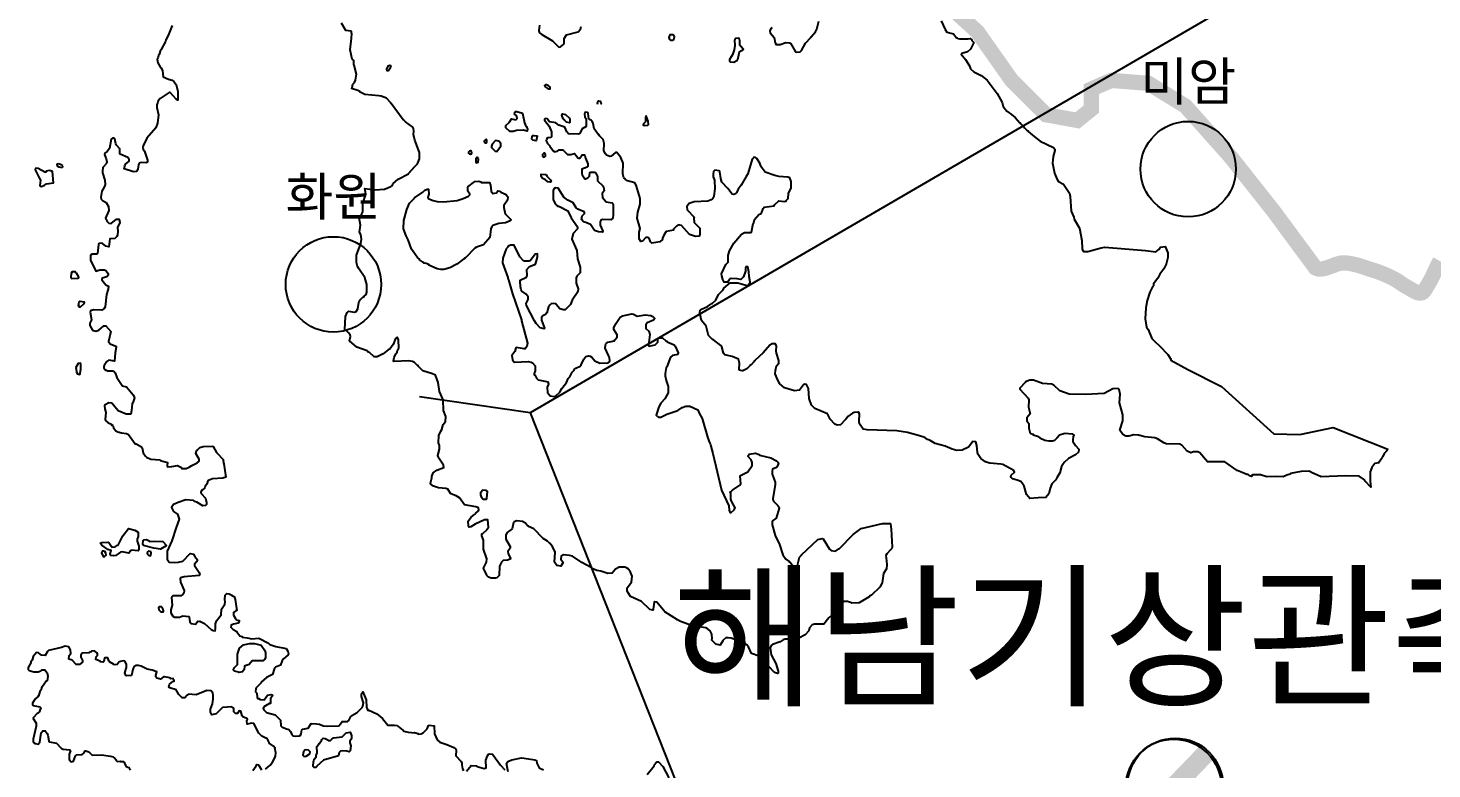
# Model space of a CAD drawing. Header units: millimetres. Extents: x -19392 to 580976, y -49129 to 736091.
# Drawn here: x 130112 to 166902, y 118143 to 137549 of the extents above; entities that cross this region are included whole.
import ezdxf
from ezdxf.enums import TextEntityAlignment as Align

# ---------------------------------------------------------------- set-up
doc = ezdxf.new("R2010")
doc.units = ezdxf.units.MM
for name, color, linetype in [('2121', 7, 'Continuous'), ('2122', 7, 'Continuous'), ('2411', 7, 'Continuous'), ('AWS', 4, 'Continuous'), ('AWS명', 2, 'Continuous'), ('Point', 1, 'Continuous'), ('관측소명', 3, 'Continuous'), ('기상청', 1, 'Continuous'), ('티센', 6, 'Continuous')]:
    doc.layers.add(name, color=color, linetype=linetype)
doc.styles.get("Standard").update_dxf_attribs({"font": ''})
doc.styles.get('Standard').set_extended_font_data('Gulim')

# ---------------------------------------------------------------- blocks, each defined once
blk = doc.blocks.new('관측소(기상청)')
at = {"layer": '기상청', "const_width": 500}
blk.add_lwpolyline([(821, 874), (-914, -926)], dxfattribs=at)
at = {"layer": '기상청'}
blk.add_circle((-46, -26), 1250, dxfattribs=at)

msp = doc.modelspace()

# ---------------------------------------------------------------- linework, layer by layer
at = {"layer": '2121', "color": 7}
for points in [[(133885, 137620), (133801, 137401), (133722, 137235), (133715, 137201), (133602, 136992), (133583, 136974), (133549, 136859), (133531, 136831), (133522, 136783), (133498, 136737), (133510, 136643), (133582, 136521), (133600, 136509), (133631, 136429), (133655, 136270), (133791, 136213), (133891, 136189), (133934, 136148), (133989, 136069), (134037, 135887), (134035, 135659), (133991, 135690), (133837, 135858), (133806, 135859), (133573, 135705), (133573, 135705), (133522, 135643), (133510, 135612), (133490, 135541), (133488, 135469), (133530, 135275), (133508, 135056), (133457, 134938), (133228, 134666), (133132, 134468), (133119, 134418), (133135, 134343), (133159, 134324), (133239, 134085), (133244, 134035), (133205, 134016), (133076, 134031), (133044, 134019), (133006, 133970), (132986, 133850), (132951, 133793), (132879, 133781), (132630, 133861), (132644, 133937), (132669, 133986), (132764, 134067), (132765, 134110), (132722, 134160), (132529, 134244), (132517, 134263), (132518, 134388), (132426, 134486), (132426, 134486), (132408, 134521), (132385, 134652), (132366, 134665), (132322, 134666), (132290, 134635), (132250, 134391), (132182, 134315), (132123, 134272), (132116, 134234), (132160, 134124), (132177, 134042), (132164, 133999), (132075, 133900), (132061, 133803), (132066, 133756), (132126, 133568), (132131, 133456), (132112, 133398), (132048, 133275), (132023, 133121), (132026, 133064), (132063, 133031), (132162, 132981), (132224, 132874), (132232, 132774), (132145, 132572), (132181, 132481), (132232, 132442), (132291, 132427), (132432, 132543), (132501, 132545), (132501, 132545), (132513, 132457), (132454, 132327), (132466, 132233), (132454, 132131), (132440, 132093), (132388, 132034), (132251, 132030), (132229, 131821), (132154, 131837), (132050, 131914), (131974, 131908), (131955, 131877), (131933, 131643), (131914, 131625), (131790, 131626), (131751, 131599), (131750, 131467), (131762, 131430), (131821, 131331), (131890, 131184), (131990, 131215), (132115, 131213), (132147, 131199), (132214, 131118), (132213, 131074), (132175, 131037), (132050, 131001), (132049, 130951), (132154, 130825), (132222, 130787), (132211, 130714), (132211, 130714), (132163, 130569), (132128, 130251), (132103, 130201), (132045, 130158), (131833, 130173), (131745, 130143), (131738, 130106), (131773, 129905), (131734, 129818), (131734, 129762), (131801, 129637), (131888, 129610), (131970, 129634), (132099, 129753), (132153, 129751), (132282, 129605), (132216, 129340), (132265, 129274), (132408, 129213), (132420, 129191), (132392, 129044), (132378, 128822), (132229, 128846), (132172, 128813), (132107, 128711), (132095, 128670), (132101, 128648), (132143, 128592), (132157, 128592), (132182, 128570), (132337, 128568), (132337, 128568), (132368, 128555), (132391, 128520), (132435, 128400), (132582, 128189), (132582, 128176), (132688, 128150), (132864, 127944), (132897, 127863), (132858, 127736), (132838, 127705), (132826, 127535), (132807, 127439), (132679, 127432), (132472, 127522), (132308, 127724), (132227, 127731), (132132, 127683), (132119, 127658), (132125, 127577), (132148, 127476), (132133, 127295), (132139, 127270), (132207, 127206), (132300, 127171), (132294, 127162), (132300, 127152), (132331, 127152), (132349, 127080), (132410, 126998), (132465, 126972), (132556, 126947), (132556, 126947), (132691, 126925), (132740, 126900), (132918, 126663), (132944, 126660), (133086, 126577), (133102, 126550), (133128, 126420), (133190, 126332), (133214, 126313), (133326, 126256), (133575, 126237), (133584, 126234), (133584, 126222), (133762, 126174), (133755, 126081), (133773, 126059), (133881, 126066), (134030, 126093), (134129, 126036), (134123, 126026), (134129, 126017), (134147, 126013), (134254, 126012), (134336, 126047), (134403, 126094), (134543, 126158), (134593, 126207), (134594, 126258), (134508, 126409), (134530, 126485), (134544, 126486), (134544, 126486), (134551, 126505), (134610, 126563), (134699, 126593), (134942, 126598), (134965, 126589), (135046, 126430), (135231, 126237), (135225, 126218), (135232, 126162), (135244, 126131), (135295, 125785), (135212, 125757), (134944, 125741), (134856, 125711), (134824, 125686), (134793, 125605), (134754, 125552), (134741, 125506), (134674, 125441), (134656, 125435), (134639, 125394), (134652, 125360), (134763, 125237), (134792, 125118), (134791, 125068), (134766, 125043), (134691, 125038), (134534, 125127), (134474, 125150), (134451, 125176), (134246, 125193), (134042, 125122), (133921, 125072), (133872, 124989), (133921, 124890), (134031, 124819), (134075, 124687), (133993, 124466), (133883, 124114), (133761, 123850), (133761, 123640), (133811, 123558), (133943, 123547), (134052, 123556), (134172, 123582), (134356, 123786), (134447, 123770), (134481, 123706), (134549, 123622), (134528, 123571), (134477, 123510), (134477, 123472), (134600, 123290), (134611, 123227), (134599, 123211), (134205, 123175), (134110, 123146), (134098, 123133), (134109, 123034), (134200, 122814), (134193, 122751), (134167, 122711), (134117, 122677), (133905, 122673), (133879, 122649), (133873, 122631), (133889, 122430), (133850, 122312), (133849, 122231), (133904, 122146), (133949, 122117), (134078, 122115), (134166, 122151), (134322, 122134), (134322, 122134), (134334, 122118), (134352, 121993), (134382, 121949), (134501, 121938), (134558, 122010), (134615, 122009), (134612, 122015), (134732, 121951), (134911, 121792), (134961, 121770), (135011, 121763), (135026, 121825), (135026, 121947), (135052, 122021), (135172, 122176), (135181, 122332), (135270, 122456), (135280, 122520), (135270, 122584), (135273, 122697), (135317, 122734), (135380, 122727), (135467, 122685), (135460, 122676), (135510, 122662), (135536, 122581), (135587, 122296), (135559, 122288), (135498, 122240), (135497, 122172), (135546, 122083), (135546, 122083), (135577, 122052), (135646, 122033), (135645, 122007), (135620, 121958), (135494, 121938), (135438, 121905), (135425, 121854), (135486, 121791), (135582, 121747), (135583, 121733), (135659, 121626), (135719, 121610), (135719, 121598), (135857, 121581), (135977, 121554), (136158, 121570), (136415, 121434), (136449, 121406), (136605, 121352), (136874, 121295), (136917, 121227), (136934, 121160), (136923, 121123), (136805, 121031), (136773, 120983), (136724, 120863), (136598, 120809), (136573, 120783), (136515, 120615), (136358, 120537), (136218, 120419), (136218, 120419), (136218, 120394), (136091, 120271), (136078, 120246), (136072, 120165), (136103, 120128), (136120, 120014), (136144, 119983), (136157, 119989), (136188, 119973), (136188, 119961), (136300, 119953), (136383, 120074), (136483, 120095), (136508, 120088), (136514, 120078), (136507, 120041), (136463, 119985), (136467, 119860), (136436, 119854), (136330, 119799), (136291, 119769), (136272, 119725), (136288, 119691), (136358, 119621), (136589, 119559), (136724, 119420), (136735, 119269), (136766, 119247), (136860, 119200), (136943, 119172), (136990, 119126), (136990, 119126), (137019, 119065), (137060, 119010), (137129, 119001), (137218, 119007), (137244, 119019), (137265, 119064), (137290, 119169), (137302, 119181), (137453, 119210), (137535, 119331), (137672, 119327), (137745, 119314), (137780, 119295), (137853, 119276), (137966, 119266), (138253, 119275), (138303, 119321), (138342, 119386), (138485, 119388), (138517, 119409), (138569, 119520), (138594, 119545), (138738, 119619), (138871, 119754), (138889, 119786), (138905, 119872), (138850, 120036), (138854, 120111), (138883, 120160), (138968, 119953), (138978, 119759), (138978, 119759), (139015, 119677), (139041, 119684), (139251, 119587), (139404, 119468), (139540, 119290), (139715, 119289), (139786, 119277), (139804, 119265), (139933, 119160), (139946, 119160), (139963, 119128), (140073, 119103), (140244, 119090), (140237, 119100), (140331, 119067), (140337, 119054), (140412, 119059), (140475, 119096), (140570, 119195), (140602, 119282), (140627, 119291), (140758, 119274), (140762, 119061), (140829, 118904), (140903, 118847), (141083, 118786), (141271, 118704), (141313, 118670), (141332, 118635), (141323, 118486), (141458, 118338), (141458, 118338), (141480, 118298), (141480, 118250), (141500, 118146), (141521, 118104)], [(154043, 137738), (154146, 137508), (154189, 137442), (154363, 137400), (154444, 137298), (154462, 137295), (154475, 137279), (154524, 137269), (154749, 137266), (154800, 137278), (154800, 137278), (154849, 137240), (154849, 137227), (154898, 137174), (154808, 137000), (154732, 136926), (154582, 136884), (154569, 136866), (154676, 136725), (154780, 136563), (154814, 136482), (154894, 136399), (155087, 136303), (155248, 136182), (155505, 135837), (155640, 135596), (155663, 135495), (155761, 135369), (155886, 135285), (155978, 135204), (156102, 135065), (156114, 135065), (156126, 135038), (156199, 134961), (156211, 134961), (156225, 134932), (156298, 134863), (156317, 134857), (156322, 134838), (156475, 134713), (156639, 134589), (156987, 134425), (156987, 134425), (157024, 134378), (157024, 134341), (156978, 134185), (156963, 134014), (157009, 133747), (157072, 133596), (157113, 133534), (157249, 133457), (157408, 133224), (157426, 133136), (157446, 132754), (157517, 132598), (157531, 132541), (157666, 132305), (157730, 131982), (157738, 131763), (157755, 131712), (157767, 131712), (157770, 131694), (157889, 131699), (158234, 131793), (158328, 131809), (159395, 131724), (159670, 131689), (159751, 131756), (159764, 131756), (159785, 131811), (159908, 131824), (159981, 131662), (159980, 131541), (159934, 131367), (159934, 131367), (159877, 131246), (159776, 131100), (159723, 130994), (159609, 130846), (159602, 130796), (159578, 130772), (159508, 130633), (159440, 130411), (159401, 130224), (159385, 129930), (159425, 129711), (159462, 129654), (159559, 129422), (159647, 129328), (159764, 129229), (159978, 128998), (160058, 128878), (160064, 128850), (160505, 128604), (161385, 128164), (162760, 126918), (163438, 126899), (164318, 127083), (165749, 126520), (165714, 126470), (165650, 126406), (165616, 126324), (165599, 126307), (165592, 126276), (165529, 126199), (165494, 126174), (165494, 126174), (165507, 126159), (165409, 126141), (165327, 126036), (165288, 125922), (165281, 125677), (165300, 125526), (165153, 125679), (165135, 125714), (164992, 125809), (164638, 125817), (163999, 125791), (163744, 125904), (163688, 125939), (163477, 125937), (163193, 125879), (163186, 125864), (163103, 125841), (163005, 125791), (162799, 125806), (162580, 125796), (162412, 125849), (162200, 125848), (162172, 125804), (162126, 125821), (162088, 125853), (162056, 125853), (161933, 125911), (161795, 125956), (161473, 126186), (161073, 126185), (161023, 126191), (161023, 126191), (160820, 126425), (160771, 126451), (160751, 126451), (160656, 126448), (160584, 126425), (160490, 126467), (160354, 126619), (160292, 126651), (159942, 126658), (159874, 126683), (159707, 126790), (159644, 126815), (159376, 126844), (159213, 126890), (159089, 126891), (158958, 126856), (158882, 126857), (158802, 126901), (158722, 127021), (158800, 127258), (158802, 127420), (158719, 127733), (158728, 127964), (158706, 128085), (158679, 128109), (158542, 128101), (158310, 127976), (157822, 127951), (157397, 127963), (157149, 128047), (157000, 128187), (157000, 128187), (156938, 128219), (156701, 128241), (156465, 128325), (156365, 128326), (156252, 128284), (156245, 128265), (156105, 128114), (156105, 128095), (156321, 127855), (156339, 127808), (156331, 127621), (156372, 127445), (156290, 127340), (156289, 127259), (156337, 127189), (156343, 127067), (156366, 126964), (156390, 126933), (156448, 126908), (156450, 126895), (156570, 126860), (156631, 126812), (156756, 126756), (156861, 126734), (156962, 126738), (157019, 126759), (157078, 126812), (157078, 126825), (157140, 126891), (157259, 126933), (157293, 126939), (157293, 126939), (157471, 126924), (157527, 126880), (157501, 126843), (157488, 126760), (157493, 126718), (157563, 126615), (157647, 126516), (157640, 126442), (157564, 126367), (157375, 126276), (157268, 126170), (157192, 126066), (157152, 125898), (157076, 125766), (157049, 125720), (156941, 125607), (156899, 125495), (156864, 125345), (156787, 125250), (156580, 125245), (156368, 125227), (156276, 125328), (156216, 125548), (156167, 125626), (156130, 125668), (156030, 125708), (155907, 125739), (155875, 125777), (155863, 125799), (155877, 125840), (155959, 125920), (155959, 125920), (155947, 125960), (155655, 126117), (155605, 126130), (155320, 126156), (155218, 126176), (155218, 126188), (155199, 126188), (155082, 126274), (155015, 126375), (154997, 126432), (154977, 126616), (154950, 126711), (154869, 126721), (154755, 126569), (154592, 126493), (154454, 126488), (154329, 126515), (154143, 126599), (153881, 126668), (153753, 126742), (153733, 126757), (153687, 126773), (153609, 126824), (153471, 126871), (153161, 126955), (152880, 126996), (152099, 127028), (151999, 127045), (151901, 127183), (151895, 127240), (151904, 127448), (151904, 127448), (151874, 127484), (151855, 127491), (151761, 127482), (151717, 127461), (151597, 127375), (151558, 127322), (151540, 127316), (151533, 127297), (151401, 127159), (151320, 127148), (151258, 127173), (151134, 127303), (151061, 127448), (150730, 127585), (150639, 127671), (150585, 127850), (150563, 128107), (150515, 128217), (150471, 128224), (150434, 128207), (150325, 128063), (150200, 128050), (149939, 128127), (149815, 128229), (149759, 128328), (149693, 128493), (149700, 128577), (149727, 128705), (149785, 128774), (149786, 128842), (149726, 129030), (149726, 129030), (149718, 129092), (149728, 129218), (149698, 129281), (149610, 129282), (149547, 129239), (149376, 129044), (149162, 128843), (149161, 128831), (149142, 128825), (149136, 128806), (149060, 128732), (149036, 128720), (149035, 128707), (148952, 128625), (148845, 128573), (148824, 128575), (148758, 128586), (148745, 128605), (148760, 128774), (148730, 128874), (148562, 128946), (148375, 128991), (148341, 129035), (148291, 129202), (148266, 129236), (148075, 129380), (148050, 129389), (147945, 129497), (147885, 129741), (147762, 129887), (147718, 130087), (147718, 130087), (147722, 130156), (147747, 130181), (147916, 130253), (148030, 130337), (148050, 130342), (148132, 130425), (148202, 130568), (148326, 130689), (148348, 130735), (148512, 130877), (148712, 130875), (148961, 130806), (148986, 130817), (149038, 130895), (149007, 131043), (148998, 131167), (148974, 131295), (148931, 131308), (148911, 131265), (148910, 131184), (148864, 131034), (148795, 130963), (148692, 130984), (148542, 130992), (148514, 130983), (148456, 130917), (148450, 130896), (148356, 130897), (148319, 130964), (148289, 131058), (148284, 131108), (148284, 131108), (148394, 131359), (148457, 131421), (148459, 131595), (148490, 131712), (148607, 131919), (148809, 132154), (148891, 132196), (149047, 132194), (149067, 132203), (149116, 132427), (149133, 132454), (149152, 132536), (149260, 132666), (149323, 132688), (149336, 132703), (149373, 132819), (149406, 132858), (149663, 132896), (149676, 132920), (149789, 133022), (149933, 133008), (149977, 133016), (149977, 133029), (150028, 133081), (150036, 133219), (150106, 133362), (150108, 133531), (150072, 133624), (150023, 133644), (149786, 133659), (149686, 133686), (149686, 133686), (149431, 133779), (149321, 133912), (149290, 134009), (149211, 134137), (149179, 134158), (149129, 134168), (149129, 134155), (149091, 134118), (148974, 133733), (148935, 133658), (148800, 133434), (148723, 133329), (148674, 133230), (148655, 133208), (148605, 133193), (148561, 133200), (148447, 133350), (148296, 133513), (148265, 133608), (148243, 133786), (148225, 133814), (148107, 133825), (148075, 133794), (148062, 133726), (148068, 133656), (148097, 133562), (148113, 133337), (148086, 133143), (148046, 133079), (148012, 133054), (147922, 133015), (147922, 133015), (147565, 132995), (147440, 132958), (147376, 132872), (147387, 132784), (147566, 132595), (147559, 132569), (147570, 132457), (147713, 132311), (147717, 132146), (147697, 132102), (147603, 132094), (147448, 132146), (147238, 132380), (147151, 132397), (147101, 132364), (147100, 132351), (147030, 132280), (147024, 132258), (146836, 132223), (146772, 132126), (146737, 132049), (146734, 132011), (146664, 131947), (146458, 131915), (146427, 131947), (146389, 132049), (146360, 132064), (146303, 132061), (146214, 131968), (146171, 131963), (146128, 132025), (146128, 132025), (146130, 132207), (146157, 132301), (146072, 132570), (146088, 132729), (146152, 132938), (146154, 133088), (146048, 133433), (146016, 133496), (145823, 133552), (145771, 133585), (145764, 133604), (145724, 133630), (145700, 133731), (145704, 134011), (145649, 134163), (145542, 134286), (145507, 134289), (145396, 134198), (145356, 134188), (145275, 134218), (145244, 134255), (145202, 134337), (145210, 134524), (145180, 134631), (145086, 134730), (145080, 134751), (145061, 134757), (144947, 134909), (144920, 135054), (144891, 135114), (144880, 135132), (144880, 135132), (144825, 135154), (144806, 135173), (144789, 135314), (144777, 135336), (144715, 135343), (144702, 135331), (144695, 135297), (144700, 135224), (144738, 135168), (144735, 134967), (144636, 134913), (144576, 134795), (144538, 134771), (144276, 134777), (144233, 134828), (144178, 134957), (144023, 135008), (143942, 135066), (143780, 135093), (143713, 135175), (143663, 135179), (143644, 135160), (143644, 135135), (143767, 134983), (143833, 134835), (143825, 134698), (143813, 134686), (143725, 134674), (143694, 134631), (143693, 134593), (143723, 134525), (143723, 134525), (143783, 134469), (143783, 134457), (143883, 134326), (143895, 134323), (143901, 134304), (143983, 134321), (144029, 134359), (144121, 134358), (144147, 134343), (144247, 134239), (144334, 134241), (144396, 134259), (144431, 134261), (144473, 134213), (144517, 134147), (144546, 134139), (144569, 134144), (144631, 134226), (144694, 134225), (144706, 134209), (144720, 134144), (144785, 133993), (144784, 133924), (144764, 133904), (144627, 133857), (144625, 133738), (144637, 133701), (144699, 133600), (144724, 133599), (144780, 133627), (144825, 133674), (144825, 133674), (144838, 133767), (144851, 133779), (144957, 133772), (144995, 133751), (145036, 133658), (145035, 133552), (145177, 133416), (145195, 133387), (145207, 133287), (145156, 133213), (145167, 133113), (145259, 132999), (145422, 132969), (145434, 132953), (145446, 132908), (145449, 132738), (145449, 132659), (145435, 132566), (145385, 132526), (145166, 132538), (145122, 132514), (145122, 132501), (145103, 132483), (145108, 132383), (145175, 132226), (145168, 132201), (145062, 132209), (144956, 132247), (144855, 132407), (144733, 132460), (144671, 132476), (144671, 132476), (144616, 132532), (144636, 132632), (144693, 132688), (144694, 132726), (144682, 132740), (144517, 132805), (144476, 132840), (144398, 132974), (144258, 133039), (144155, 133123), (144008, 133353), (143936, 133363), (143891, 133337), (143869, 133292), (143873, 133055), (143922, 132948), (143971, 132900), (143990, 132900), (143990, 132887), (144040, 132878), (144257, 132765), (144341, 132577), (144513, 132340), (144513, 132290), (144393, 132167), (144366, 132023), (144490, 131725), (144515, 131503), (144581, 131284), (144579, 131140), (144491, 131054), (144491, 131054), (144478, 131003), (144476, 130866), (144530, 130715), (144523, 130641), (144370, 130418), (144325, 130312), (144191, 130167), (144142, 130165), (144048, 130197), (143950, 130307), (143950, 130320), (143931, 130330), (143825, 130331), (143791, 130303), (143750, 130251), (143709, 130089), (143672, 130045), (143603, 130015), (143571, 129972), (143570, 129896), (143648, 129690), (143635, 129674), (143536, 129697), (143425, 129812), (143382, 129881), (143174, 130283), (143163, 130336), (143221, 130439), (143221, 130508), (143167, 130581), (143056, 130661), (143056, 130661), (143030, 130697), (143013, 130776), (143019, 130797), (143004, 130891), (143009, 130947), (143172, 131022), (143191, 131064), (143181, 131227), (143250, 131307), (143408, 131364), (143466, 131548), (143461, 131635), (143405, 131629), (143276, 131465), (143246, 131444), (143121, 131443), (143096, 131452), (142998, 131560), (142852, 131859), (142752, 131866), (142682, 131827), (142682, 131814), (142644, 131765), (142553, 131522), (142546, 131403), (142685, 131014), (142684, 130989), (142703, 130958), (142810, 130592), (143045, 129904), (143045, 129878), (143045, 129878), (143200, 129295), (143186, 129208), (143141, 129149), (143110, 129143), (142904, 129180), (142898, 129174), (142866, 129075), (142789, 128972), (142805, 128863), (142850, 128794), (143219, 128815), (143293, 128801), (143328, 128783), (143398, 128699), (143397, 128574), (143371, 128500), (143376, 128462), (143389, 128462), (143438, 128377), (143481, 128336), (143699, 128295), (143730, 128280), (143748, 128226), (143716, 128146), (143727, 128001), (143794, 127913), (143906, 127899), (143944, 127915), (144051, 128010), (144103, 128109), (144224, 128263), (144224, 128263), (144263, 128369), (144307, 128413), (144370, 128537), (144424, 128589), (144425, 128602), (144470, 128637), (144579, 128690), (144610, 128724), (144675, 128877), (144732, 128945), (144801, 128962), (144845, 128955), (144886, 128926), (144968, 128835), (145099, 128771), (145311, 128778), (145349, 128805), (145349, 128828), (145361, 128828), (145351, 128924), (145319, 128974), (145235, 129169), (145242, 129244), (145255, 129282), (145305, 129318), (145481, 129360), (145488, 129382), (145551, 129453), (145554, 129518), (145466, 129657), (145460, 129700), (145460, 129700), (145505, 129793), (145633, 129976), (145689, 130013), (145933, 130060), (145978, 130059), (146077, 130002), (146283, 130037), (146433, 130022), (146483, 129997), (146538, 129940), (146500, 129897), (146337, 129824), (146299, 129775), (146304, 129681), (146378, 129610), (146408, 129523), (146367, 129242), (146391, 129217), (146542, 129253), (146618, 129320), (146619, 129407), (146631, 129433), (146738, 129438), (146824, 129355), (146855, 129348), (146861, 129329), (147048, 129249), (147072, 129217), (147145, 129045), (147138, 128995), (147001, 128971), (147001, 128971), (146950, 128928), (146850, 128672), (146837, 128660), (146807, 128505), (146806, 128443), (146835, 128314), (146884, 128161), (146888, 127998), (146799, 127837), (146691, 127720), (146638, 127629), (146574, 127412), (146605, 127374), (146636, 127358), (146698, 127357), (146849, 127433), (147139, 127532), (147251, 127612), (147352, 127649), (147452, 127641), (147663, 127548), (147698, 127466), (147779, 127324), (147922, 126811), (147966, 126691), (147996, 126641), (148001, 126597), (148061, 126403), (148286, 125443), (148475, 125035), (148486, 124919), (148486, 124919), (148503, 124872), (148516, 124859), (148541, 124859), (148617, 124933), (148643, 124983), (148545, 125159), (148533, 125209), (148529, 125359), (148510, 125403), (148535, 125406), (148574, 125446), (148763, 125572), (148788, 125612), (148772, 125812), (148779, 125831), (148973, 125928), (149088, 126089), (149089, 126170), (149059, 126237), (148972, 126332), (149011, 126384), (149177, 126413), (149273, 126377), (149279, 126358), (149578, 126295), (149729, 126214), (149782, 126161), (149762, 126100), (149724, 126040), (149624, 125995), (149608, 125945), (149608, 125945), (149616, 125864), (149688, 125652), (149688, 125594), (149633, 125214), (149639, 125176), (149644, 125157), (149761, 125046), (149786, 125005), (149792, 124974), (149720, 124713), (149625, 124639), (149612, 124614), (149611, 124533), (149689, 124257), (149805, 124024), (149895, 123751), (149969, 123635), (150061, 123580), (150061, 123568), (150081, 123556), (150154, 123464), (150166, 123464), (150178, 123439), (150209, 123419), (150260, 123425), (150278, 123449), (150294, 123552), (150331, 123693), (150382, 123741), (150382, 123754), (150813, 124149), (150813, 124149), (150925, 124179), (150950, 124172), (151115, 123898), (151159, 123863), (151271, 123843), (151359, 123904), (151372, 123904), (151739, 124286), (151941, 124441), (152505, 124571), (152711, 124568), (152717, 124559), (152734, 124420), (152759, 123949), (152751, 123913), (152710, 123883), (152616, 123777), (152588, 123733), (152610, 123590), (152616, 123493), (152608, 123388), (152532, 123265), (152497, 123021), (152433, 122904), (152212, 122694), (152160, 122667), (152157, 122653), (151891, 122498), (151703, 122485), (151691, 122496), (151585, 122527), (151585, 122527), (151478, 122528), (151422, 122485), (151351, 122349), (151255, 122252), (151255, 122240), (151094, 122097), (150965, 121935), (150722, 121938), (150659, 121914), (150595, 121840), (150569, 121758), (150480, 121657), (150311, 121568), (150223, 121538), (149954, 121542), (149899, 121523), (149822, 121468), (149620, 121402), (149583, 121372), (149558, 121316), (149586, 121134), (149708, 120902), (149768, 120707), (149768, 120651), (149755, 120639), (149674, 120665), (149520, 120836), (149377, 120856), (149358, 120881), (149328, 121006), (149273, 121095), (149273, 121095), (149074, 121166), (148990, 121341), (148952, 121391), (148933, 121394), (148916, 121427), (148542, 121567), (148455, 121580), (148399, 121577), (148321, 121511), (148321, 121499), (148247, 121389), (148140, 121415), (148024, 121527), (148036, 121554), (148031, 121673), (147989, 121761), (147908, 121824), (147877, 121838), (147522, 121892), (147211, 122009), (147129, 122051), (146802, 122257), (146593, 122510), (146536, 122523), (146523, 122511), (146496, 122330), (146483, 122305), (146402, 122316), (146187, 122528), (145901, 122662), (145809, 122795), (145809, 122795), (145810, 122889), (145930, 123031), (145939, 123193), (145903, 123297), (145837, 123387), (145798, 123414), (145755, 123427), (145605, 123425), (145504, 123374), (145415, 123272), (145306, 123259), (145125, 123320), (145020, 123339), (144910, 123382), (144867, 123416), (144627, 123552), (144377, 123713), (144302, 123735), (144147, 123751), (144084, 123717), (144076, 123635), (144132, 123553), (144078, 123455), (143968, 123469), (143907, 123557), (143922, 123819), (143856, 123970), (143805, 124030), (143805, 124042), (143788, 124048), (143727, 124109), (143727, 124109), (143608, 124179), (143368, 124432), (143226, 124491), (143223, 124505), (143201, 124509), (143151, 124579), (143065, 124624), (142920, 124638), (142852, 124614), (142833, 124595), (142800, 124433), (142667, 124335), (142629, 124273), (142634, 124161), (142750, 123971), (142742, 123930), (142685, 123838), (142691, 123788), (142752, 123653), (142746, 123634), (142679, 123614), (142564, 123599), (142519, 123562), (142468, 123450), (142459, 123213), (142396, 123149), (142364, 123136), (142252, 123139), (142179, 123165), (142146, 123205), (142123, 123233), (142123, 123233), (142043, 123406), (142126, 123555), (142133, 123643), (142049, 123899), (142046, 124137), (142004, 124250), (142004, 124299), (142017, 124299), (142143, 124411), (142143, 124423), (142181, 124472), (142159, 124666), (142071, 124667), (141826, 124558), (141719, 124485), (141669, 124479), (141651, 124511), (141646, 124636), (141716, 124728), (141787, 124794), (141838, 124825), (141845, 124843), (141912, 124907), (141925, 124932), (141919, 124979), (141845, 125005), (141551, 125059), (141422, 125245), (141330, 125296), (141193, 125347), (141113, 125468), (141113, 125468), (141057, 125493), (140864, 125502), (140740, 125553), (140671, 125604), (140659, 125630), (140692, 125767), (140693, 125804), (140725, 125897), (140820, 125971), (141008, 126037), (141003, 126100), (140862, 126311), (140850, 126352), (140895, 126520), (140897, 126619), (140867, 126689), (140875, 126876), (140926, 126988), (140959, 127031), (140991, 127162), (141055, 127240), (141057, 127374), (140996, 127531), (140987, 127812), (140890, 128031), (140862, 128263), (140790, 128461), (140715, 128494), (140454, 128575), (140339, 128689), (140333, 128710), (140333, 128710), (140321, 128710), (140242, 128787), (140188, 128816), (140089, 128830), (139701, 128813), (139689, 128829), (139708, 128922), (139753, 129015), (139784, 129058), (139785, 129077), (139830, 129164), (139816, 129382), (139796, 129442), (139778, 129445), (139739, 129421), (139682, 129260), (139592, 129136), (139548, 129123), (139422, 129013), (139258, 128934), (139183, 128935), (139057, 129048), (139025, 129062), (139025, 129075), (138998, 129097), (138731, 129188), (138539, 129355), (138559, 129468), (138554, 129511), (138505, 129570), (138412, 129651), (138412, 129651), (138432, 129995), (138473, 130100), (138506, 130131), (138665, 130111), (138706, 130125), (138750, 130196), (138777, 130364), (138811, 130427), (138886, 130498), (138923, 130517), (138923, 130529), (138968, 130570), (138993, 130631), (138988, 130836), (138935, 131019), (138770, 131256), (138745, 131302), (138716, 131409), (138718, 131603), (138809, 131839), (138822, 131852), (138849, 132020), (138831, 132145), (138801, 132207), (138822, 132386), (138787, 132583), (138860, 132684), (138883, 132738), (138885, 132950), (138964, 133200), (138939, 133350), (138939, 133350), (139196, 133309), (139450, 133332), (139616, 133400), (139648, 133427), (139660, 133427), (139674, 133465), (139812, 133594), (140083, 133732), (140083, 133744), (140127, 133781), (140127, 133793), (140203, 133870), (140203, 133882), (140318, 133994), (140369, 134125), (140371, 134294), (140244, 134614), (140215, 134758), (140222, 134852), (140217, 134920), (140192, 134955), (140003, 135091), (139959, 135139), (139939, 135148), (139628, 135570), (139622, 135589), (139508, 135710), (139365, 135766), (139308, 135777), (138941, 135808), (138812, 135871), (138812, 135871), (138807, 135887), (138755, 135913), (138587, 135963), (138603, 135984), (138620, 136078), (138664, 136127), (138696, 136189), (138717, 136339), (138657, 136577), (138645, 136590), (138646, 136696), (138609, 136734), (138550, 136978), (138592, 137287), (138600, 137409), (138587, 137425), (138587, 137456), (138581, 137465), (138438, 137486), (138328, 137674)], [(143513, 137626), (143499, 137490), (143505, 137446), (143519, 137421), (143578, 137377), (143858, 137216), (144024, 137052), (144068, 137054), (144151, 137124), (144165, 137165), (144165, 137280), (144222, 137374), (144524, 137454), (144593, 137519), (144606, 137588)], [(149611, 137567), (149573, 137536), (149547, 137474), (149559, 137424), (149664, 137303), (149693, 137160), (149718, 137122), (149824, 137120), (149969, 137169), (150068, 137167), (150093, 137154), (150227, 136928), (150259, 136915), (150346, 136926), (150378, 136960), (150486, 137155), (150628, 137299), (150634, 137319), (150752, 137452), (150782, 137524), (150831, 137726)], [(141606, 118082), (141726, 118230), (141858, 118222), (141882, 118206), (142066, 118155), (142113, 118171), (142109, 118369), (142149, 118487), (142180, 118531), (142205, 118539), (142286, 118529), (142491, 118242), (142605, 118119)], [(142696, 118071), (142651, 118281), (142683, 118337), (142790, 118379), (143039, 118432), (143115, 118421), (143391, 118381), (143436, 118366), (143444, 118291), (143506, 118170), (143618, 118118)], [(146335, 118000), (146519, 118223), (146531, 118256), (146575, 118311), (146601, 118329), (146632, 118332), (146744, 118203), (146902, 117907)]]:
    msp.add_lwpolyline(points, dxfattribs=at)
at = {"layer": '2122', "color": 7}
for points in [[(146978, 137372), (146934, 137370), (146908, 137305), (146926, 137251), (146945, 137232), (147001, 137235), (147033, 137250), (147048, 137284), (147052, 137324), (147015, 137372), (146978, 137372), (146978, 137372)], [(148627, 136982), (148643, 137092), (148632, 137235), (148657, 137285), (148739, 137294), (148753, 137226), (148755, 137116), (148854, 137008), (148853, 136989), (148805, 136950), (148746, 136922), (148707, 136720), (148688, 136694), (148612, 136648), (148518, 136656), (148499, 136675), (148500, 136732), (148587, 136879), (148627, 136982), (148627, 136982)], [(139625, 136557), (139587, 136569), (139540, 136548), (139502, 136477), (139513, 136435), (139558, 136442), (139611, 136521), (139624, 136557), (139624, 136557)], [(143801, 135999), (143750, 136039), (143701, 136061), (143670, 136065), (143647, 136044), (143667, 136013), (143717, 135978), (143761, 135955), (143796, 135962), (143798, 135989), (143796, 136002), (143796, 136002)], [(145046, 135545), (145037, 135589), (145062, 135644), (145106, 135638), (145135, 135563), (145135, 135563)], [(142920, 135361), (143065, 135323), (143118, 135064), (143160, 134976), (143173, 134975), (143197, 134904), (143190, 134850), (143099, 134874), (142915, 134867), (142827, 134843), (142740, 134844), (142629, 134935), (142636, 134994), (142731, 135087), (142731, 135100), (142750, 135106), (142769, 135162), (142788, 135162), (142782, 135172), (142893, 135145), (142926, 135179), (142914, 135260), (142901, 135260), (142858, 135295), (142872, 135345), (142890, 135348), (142890, 135361), (142920, 135361), (142920, 135361)], [(144136, 135173), (144102, 135270), (144114, 135301), (144195, 135287), (144292, 135194), (144312, 135161), (144311, 135086), (144299, 135070), (144224, 135081), (144178, 135128), (144172, 135147), (144159, 135147), (144136, 135173), (144136, 135173)], [(146235, 135005), (146263, 134993), (146354, 135009), (146373, 135027), (146360, 135110), (146313, 135247), (146294, 135216), (146292, 135092), (146241, 135038), (146235, 135005), (146235, 135005)], [(143378, 134736), (143451, 134731), (143457, 134722), (143430, 134598), (143344, 134611), (143317, 134641), (143326, 134718), (143345, 134736), (143378, 134736), (143378, 134736)], [(141743, 134287), (141735, 134311), (141727, 134330), (141706, 134336), (141677, 134329), (141653, 134303), (141652, 134276), (141683, 134255), (141710, 134246), (141734, 134258), (141743, 134278), (141743, 134287), (141743, 134287)], [(142137, 134571), (142136, 134610), (142129, 134631), (142111, 134630), (142083, 134606), (142068, 134576), (142088, 134544), (142124, 134539), (142137, 134561), (142138, 134570), (142138, 134570)], [(142259, 134456), (142254, 134419), (142352, 134324), (142402, 134317), (142414, 134346), (142504, 134459), (142499, 134522), (142449, 134588), (142364, 134605), (142273, 134506), (142259, 134456), (142259, 134456)], [(131022, 133937), (130966, 133972), (130897, 133996), (130863, 133975), (130875, 133945), (130921, 133918), (130996, 133899), (131021, 133915), (131023, 133934), (131023, 133934)], [(141843, 134081), (141843, 134044), (141861, 134018), (141905, 134033), (141913, 134115), (141894, 134155), (141875, 134155), (141856, 134137), (141844, 134137), (141843, 134081), (141843, 134081)], [(143675, 134232), (143653, 134271), (143626, 134276), (143590, 134235), (143595, 134196), (143637, 134166), (143671, 134195), (143673, 134230), (143673, 134230)], [(130406, 133626), (130439, 133565), (130419, 133428), (130425, 133409), (130468, 133399), (130541, 133431), (130594, 133469), (130782, 133498), (130749, 133789), (130698, 133808), (130668, 133816), (130587, 133798), (130580, 133779), (130555, 133776), (130374, 133870), (130319, 133879), (130306, 133867), (130300, 133834), (130406, 133626), (130406, 133626)], [(143705, 133673), (143804, 133577), (143817, 133530), (143798, 133509), (143729, 133519), (143665, 133583), (143593, 133608), (143556, 133665), (143557, 133721), (143669, 133710), (143694, 133697), (143705, 133673), (143705, 133673)], [(140999, 132996), (141358, 133034), (141510, 133081), (141650, 133143), (141688, 133183), (141688, 133201), (141639, 133277), (141640, 133390), (141824, 133531), (141929, 133542), (141979, 133526), (141985, 133507), (142204, 133501), (142235, 133438), (142245, 133275), (142288, 133216), (142388, 133230), (142420, 133286), (142465, 133277), (142502, 133248), (142644, 133192), (142638, 133183), (142687, 133132), (142680, 133039), (142584, 132903), (142583, 132846), (142619, 132684), (142760, 132531), (142760, 132519), (142747, 132504), (142621, 132446), (142621, 132446), (142446, 132430), (142296, 132381), (142264, 132351), (142239, 132288), (142217, 132064), (142046, 131872), (141863, 131812), (141820, 131788), (141579, 131528), (141566, 131528), (141553, 131504), (141529, 131504), (141351, 131362), (141163, 131265), (141006, 131228), (140931, 131225), (140831, 131244), (140614, 131341), (140614, 131354), (140546, 131383), (140484, 131395), (140484, 131408), (140472, 131408), (140373, 131481), (140373, 131493), (140360, 131493), (140335, 131525), (140323, 131525), (140202, 131697), (140163, 131762), (140074, 132006), (140074, 132006), (140021, 132110), (139952, 132287), (139961, 132512), (140035, 132798), (140104, 132964), (140193, 133054), (140243, 133090), (140243, 133101), (140457, 133251), (140514, 133303), (140571, 133328), (140609, 133327), (140613, 133196), (140587, 133112), (140618, 133078), (140724, 133030), (140832, 133005), (140999, 132996), (140999, 132996)], [(131330, 131167), (131271, 131168), (131239, 131124), (131231, 131024), (131262, 130990), (131425, 131000), (131438, 131028), (131379, 131133), (131358, 131151), (131358, 131163), (131330, 131167), (131330, 131167)], [(131441, 130326), (131448, 130378), (131480, 130394), (131586, 130376), (131586, 130352), (131568, 130321), (131478, 130241), (131459, 130241), (131434, 130285), (131441, 130326), (131441, 130326)], [(131369, 128613), (131381, 128536), (131411, 128492), (131461, 128472), (131480, 128503), (131491, 128615), (131496, 128753), (131483, 128768), (131421, 128766), (131363, 128661), (131369, 128613), (131369, 128613)], [(141970, 125322), (141989, 125274), (142035, 125212), (142122, 125211), (142135, 125223), (142150, 125410), (142137, 125410), (142119, 125432), (142026, 125443), (141968, 125375), (141970, 125322), (141970, 125322)], [(133415, 124106), (133642, 124101), (133734, 124003), (133734, 123985), (133583, 123896), (133411, 123927), (133140, 123995), (133116, 124021), (133129, 124127), (133148, 124145), (133212, 124151), (133283, 124114), (133292, 124097), (133415, 124106), (133415, 124106)], [(132051, 123758), (132087, 123703), (132118, 123706), (132156, 123740), (132151, 123799), (132126, 123840), (132064, 123860), (132032, 123803), (132051, 123758), (132051, 123758)], [(133341, 123812), (133327, 123828), (133300, 123842), (133266, 123847), (133243, 123833), (133237, 123796), (133243, 123769), (133274, 123735), (133311, 123728), (133333, 123747), (133338, 123792), (133341, 123812), (133341, 123812)], [(133543, 122308), (133593, 122259), (133643, 122255), (133661, 122264), (133662, 122289), (133632, 122365), (133607, 122390), (133544, 122391), (133526, 122372), (133543, 122308), (133543, 122308)], [(135912, 121429), (136050, 121428), (136224, 121382), (136317, 121249), (136330, 121183), (136333, 121061), (136320, 121018), (136260, 120975), (135982, 120978), (135905, 120880), (135799, 120844), (135786, 120831), (135773, 120744), (135728, 120685), (135634, 120667), (135629, 120677), (135522, 120703), (135492, 120729), (135492, 120747), (135524, 120803), (135599, 120877), (135603, 121152), (135655, 121308), (135756, 121394), (135912, 121429), (135912, 121429)], [(136332, 118134), (136453, 118245), (136453, 118245), (136516, 118322), (136593, 118466), (136601, 118571), (136577, 118678), (136584, 118684), (136541, 118741), (136429, 118814), (136429, 118836), (136399, 118905), (136362, 118946), (136343, 118947), (136237, 119001), (136163, 119077), (136030, 119335), (135974, 119342), (135854, 119318), (135849, 119403), (135862, 119440), (135844, 119468), (135738, 119510), (135720, 119535), (135690, 119657), (135646, 119664), (135602, 119593), (135545, 119591), (135502, 119635), (135503, 119716), (135491, 119739), (135448, 119767), (135210, 119754), (135039, 119582), (135039, 119582), (134932, 119561), (134890, 119630), (134890, 119706), (134943, 119848), (134963, 119972), (134964, 120073), (134953, 120126), (134909, 120187), (134797, 120194), (134514, 120085), (134315, 120097), (134277, 120071), (134220, 120004), (134151, 120002), (134064, 120091), (133991, 120217), (133829, 120263), (133805, 120288), (133819, 120363), (133906, 120431), (133944, 120442), (133944, 120468), (133914, 120496), (133914, 120509), (133845, 120506), (133827, 120528), (133684, 120555), (133658, 120552), (133582, 120497), (133489, 120523), (133464, 120555), (133464, 120555), (133459, 120593), (133485, 120686), (133367, 120729), (133230, 120758), (133077, 120835), (133006, 120855), (132949, 120848), (132887, 120818), (132855, 120750), (132822, 120588), (132702, 120580), (132678, 120590), (132648, 120656), (132693, 120796), (132694, 120884), (132651, 120965), (132601, 120972), (132495, 120945), (132444, 120877), (132394, 120866), (132350, 120875), (132351, 120888), (132249, 120945), (132228, 120976), (132203, 121049), (132153, 121056), (132128, 121053), (132115, 121041), (132096, 120954), (132083, 120942), (132014, 120951), (132014, 120951), (132002, 120967), (131889, 121013), (131897, 121081), (131929, 121112), (131929, 121161), (131917, 121184), (131855, 121232), (131770, 121226), (131766, 121214), (131717, 121193), (131717, 121181), (131530, 121174), (131497, 121124), (131497, 121074), (131540, 120986), (131539, 120936), (131463, 120881), (131369, 120876), (131271, 120990), (131177, 121022), (131185, 121115), (131230, 121170), (131225, 121259), (131181, 121344), (131082, 121355), (130992, 121325), (130649, 121247), (130618, 121222), (130560, 121114), (130467, 121119), (130386, 121185), (130386, 121185), (130336, 121195), (130248, 121090), (130218, 120990), (130186, 120946), (130183, 120922), (130113, 120798), (130112, 120748), (130143, 120722), (130267, 120690), (130379, 120688), (130449, 120713), (130474, 120743), (130550, 120742), (130611, 120660), (130631, 120576), (130609, 120452), (130593, 120447), (130494, 120303), (130475, 120297), (130481, 120284), (130460, 120273), (130455, 120219), (130420, 120173), (130384, 120051), (130371, 120052), (130371, 120032), (130302, 119977), (130302, 119964), (130277, 119952), (130273, 119932), (130225, 119865), (130225, 119865), (130225, 119822), (130249, 119815), (130249, 119802), (130424, 119766), (130449, 119745), (130403, 119632), (130377, 119605), (130346, 119595), (130246, 119481), (130246, 119462), (130325, 119340), (130324, 119259), (130244, 118922), (130243, 118853), (130256, 118834), (130299, 118806), (130380, 118795), (130419, 118847), (130459, 119087), (130497, 119144), (130559, 119140), (130615, 119073), (130634, 119029), (130656, 118879), (130675, 118854), (130856, 118814), (130979, 118687), (130991, 118687), (130991, 118675), (131028, 118659), (131203, 118647), (131203, 118647), (131221, 118616), (131190, 118529), (131188, 118391), (131237, 118328), (131306, 118346), (131353, 118483), (131380, 118508), (131533, 118517), (131571, 118554), (131609, 118617), (131628, 118620), (131708, 118591), (131795, 118505), (132039, 118512), (132276, 118477), (132338, 118458), (132366, 118431), (132379, 118431), (132418, 118378), (132418, 118366), (132449, 118341), (132530, 118346), (132530, 118334), (132611, 118335), (132630, 118320), (132646, 118271), (132684, 118209), (132753, 118180), (132790, 118108)], [(138073, 118924), (138120, 118956), (138343, 118986), (138451, 119091), (138551, 119106), (138587, 119020), (138586, 118933), (138548, 118871), (138547, 118827), (138571, 118746), (138557, 118621), (138526, 118590), (138469, 118606), (138357, 118614), (138301, 118605), (138269, 118575), (138249, 118484), (137854, 118374), (137679, 118218), (137679, 118206), (137652, 118180), (137608, 118178), (137583, 118203), (137590, 118338), (137603, 118350), (137610, 118402), (137661, 118464), (137662, 118495), (137688, 118563), (137678, 118732), (137734, 118793), (137734, 118793), (137741, 118812), (137757, 118817), (137758, 118830), (137806, 118889), (137813, 118910), (137849, 118949), (137899, 118942), (137966, 118902), (137980, 118884), (138036, 118884), (138073, 118924), (138073, 118924)], [(137399, 118474), (137500, 118541), (137501, 118591), (137464, 118635), (137376, 118642), (137326, 118593), (137312, 118506), (137350, 118468), (137399, 118474), (137399, 118474)], [(136001, 118104), (136088, 118223), (136103, 118259), (136153, 118252), (136232, 118120)]]:
    msp.add_lwpolyline(points, dxfattribs=at)
msp.add_lwpolyline([(133001, 124344), (132994, 124230), (132967, 124163), (132967, 124113), (133015, 123979), (133014, 123885), (132995, 123860), (132814, 123869), (132795, 123856), (132795, 123844), (132782, 123844), (132756, 123794), (132582, 123828), (132538, 123825), (132412, 123736), (132354, 123721), (132275, 123732), (132263, 123776), (132289, 123862), (132201, 123889), (132047, 124000), (132010, 124044), (132016, 124063), (132041, 124072), (132198, 124079), (132231, 124065), (132233, 124050), (132250, 124044), (132296, 123969), (132309, 123969), (132303, 123950), (132303, 123950), (132397, 123962), (132434, 123993), (132472, 124004), (132472, 124004), (132592, 124250), (132740, 124445), (132911, 124398)], close=True, dxfattribs=at)
at = {"layer": '2411', "const_width": 400}
msp.add_lwpolyline([(167114, 131442), (167089, 131399), (167066, 131355), (167043, 131310), (167021, 131265), (166999, 131220), (166978, 131175), (166957, 131129), (166936, 131083), (166914, 131038), (166892, 130993), (166869, 130949), (166845, 130905), (166821, 130861), (166821, 130861), (166795, 130819), (166780, 130797), (166754, 130748), (166726, 130701), (166696, 130660), (166663, 130629), (166647, 130619), (166607, 130609), (166563, 130611), (166515, 130623), (166466, 130644), (166415, 130670), (166364, 130699), (166315, 130730), (166314, 130731), (166269, 130753), (166226, 130778), (166184, 130804), (166142, 130832), (166100, 130860), (166058, 130888), (166017, 130916), (165974, 130943), (165958, 130953), (165914, 130977), (165870, 131000), (165825, 131023), (165780, 131044), (165734, 131065), (165688, 131086), (165642, 131105), (165596, 131124), (165549, 131142), (165502, 131160), (165455, 131176), (165407, 131193), (165407, 131193), (165360, 131208), (165312, 131223), (165264, 131237), (165246, 131242), (165198, 131260), (165150, 131277), (165102, 131293), (165053, 131309), (165005, 131324), (164956, 131338), (164907, 131351), (164858, 131363), (164808, 131373), (164759, 131382), (164710, 131389), (164661, 131394), (164612, 131397), (164563, 131398), (164534, 131397), (164485, 131386), (164435, 131372), (164385, 131356), (164335, 131337), (164285, 131319), (164236, 131300), (164187, 131282), (164138, 131266), (164090, 131253), (164043, 131243), (163996, 131238), (163950, 131237), (163912, 131242), (163869, 131259), (163849, 131270), (162761, 132742), (161641, 134159), (160444, 135506), (159473, 136101), (158502, 136179), (157978, 135952), (157978, 135428), (157610, 135130), (156788, 135279), (155888, 136179), (154995, 137447), (154095, 138269)], dxfattribs=at)
at = {"layer": 'AWS'}
for centre in [(160514, 133855), (138114, 130835)]:
    msp.add_circle(centre, 1250, dxfattribs=at)
at = {"layer": '기상청'}
msp.add_circle((160179, 117699), 1250, dxfattribs=at)
at = {"layer": '티센'}
for points in [[(168419, 142104), (143272, 127469)], [(143272, 127469), (140374, 127887)], [(143272, 127469), (153966, 100424)]]:
    msp.add_lwpolyline(points, dxfattribs=at)

# ---------------------------------------------------------------- block references
at = {"layer": 'Point'}
msp.add_blockref('관측소(기상청)', (160179, 117699), dxfattribs=at)

# ---------------------------------------------------------------- texts
at = {"layer": 'AWS명'}
for s, p in [('미암', (160514, 135355)), ('화원', (138114, 132335))]:
    msp.add_text(s, height=1000, dxfattribs=at).set_placement(p, align=Align.BOTTOM_CENTER)
at = {"layer": '관측소명'}
msp.add_text('해남기상관측소', height=3000, dxfattribs=at).set_placement((160179, 119199), align=Align.BOTTOM_CENTER)

doc.saveas('drawing.dxf')
